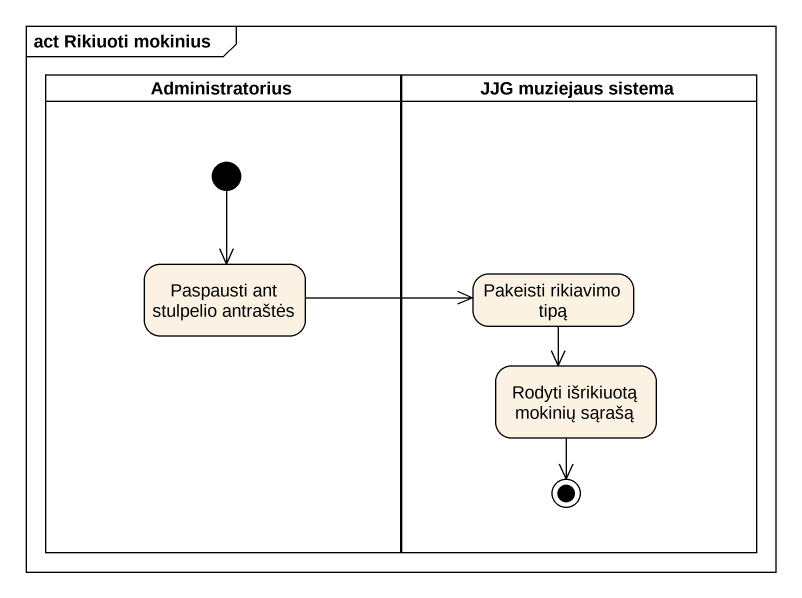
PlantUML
@startuml
mainframe act Rikiuoti mokinius
hide empty description
state Administratorius <<partition>> {
  state "Paspausti ant stulpelio antraštės" as Paspausti_ant_stulpelio
  [*] --> Paspausti_ant_stulpelio
}
state "JJG muziejaus sistema" as JJG_muziejaus_sistema <<partition>> {
  state "Pakeisti rikiavimo tipą" as Pakeisti_rikiavimo_tipą
  state "Rodyti išrikiuotą mokinių sąrašą" as Rodyti_išrikiuotą_mokinių
  Rodyti_išrikiuotą_mokinių --> [*]
}
Paspausti_ant_stulpelio -right-> Pakeisti_rikiavimo_tipą
Pakeisti_rikiavimo_tipą --> Rodyti_išrikiuotą_mokinių
@enduml
